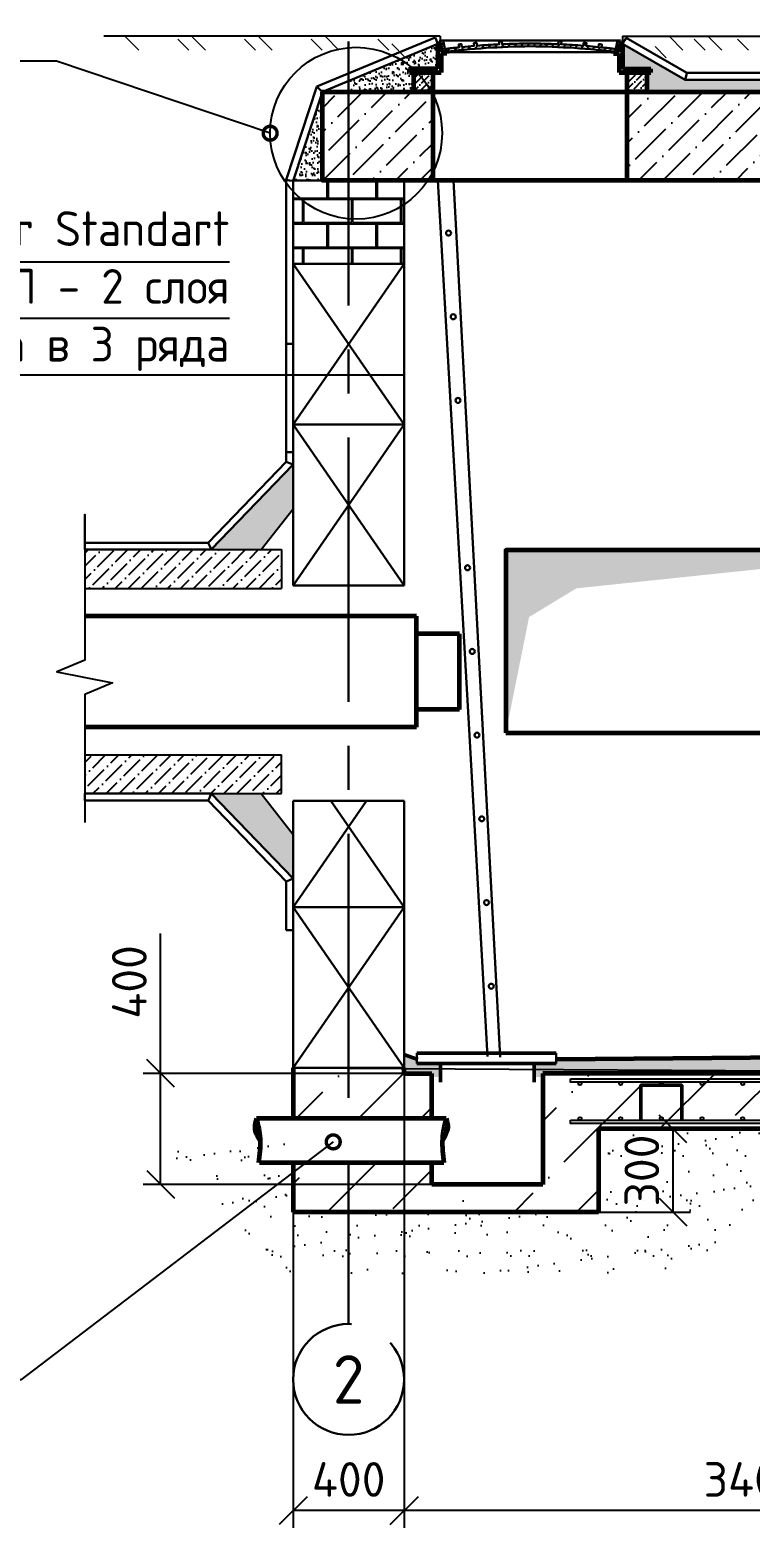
# Model space of a CAD drawing. Header units: millimetres. Extents: x 1601 to 15402, y -324 to 12625.
# Drawn here: x 8828.6 to 8880.5, y 400.4 to 508.4 of the extents above; entities that cross this region are included whole.
import ezdxf
from ezdxf import colors
from ezdxf.entities.mleader import LeaderData, LeaderLine
from ezdxf.math import Vec2, Vec3

# ---------------------------------------------------------------- set-up
doc = ezdxf.new("R2010")
doc.units = ezdxf.units.MM
doc.linetypes.add('осевая2', pattern=[28.575, 19.05, -3.175, 3.175, -3.175])
for name, color, linetype, lineweight in [('Осевая', 2, 'осевая2', 30), ('Основной', 1, 'Continuous', 60), ('Размеры на чертеже', 250, 'Continuous', 25), ('Тонкие', 5, 'Continuous', 30)]:
    doc.layers.add(name, color=color, linetype=linetype, lineweight=lineweight)
doc.layers.add('Штриховка', color=7, linetype='Continuous')
doc.styles.add('-ISOCPEUR-', font='isocpeur.TTF')
doc.styles.add('GOST', font='GOST Common.ttf')
doc.styles.get("Standard").update_dxf_attribs({"font": 'GOST Common.ttf'})
doc.dimstyles.new('М 1 к 50', dxfattribs={"dimtxt": 2.5, "dimasz": 2, "dimexe": 1.25, "dimexo": 0, "dimgap": 1, "dimtad": 1, "dimdec": 0, "dimlfac": 50, "dimzin": 0, "dimdsep": 46, "dimtxsty": 'GOST', "dimblk": 'OBLIQUE', "dimcen": 0, "dimclrd": 256, "dimclre": 256, "dimclrt": 256, "dimazin": 2, "dimtfac": 1, "dimtdec": 0, "dimtmove": 0, "dimatfit": 3, "dimldrblk": 'NONE', "dimfxl": 1.25, "dimtolj": 1, "dimtzin": 0, "dimlwd": -1, "dimlwe": -1, "dimarcsym": 2})
pattern_1 = [(37.5, (1381.45316, -2508.4766), (-0.019200376, 0.587295885), [0, -0.463296, 0, -0.51816, 0, -0.4953]), (7.5, (1381.45316, -2508.4766), (0.53942794, 0.86019012), [0, -0.249936, 0, -0.417576, 0, -0.16002]), (327.5, (1381.07826, -2508.4766), (0.949190844, 0.001724622), [0, -0.1524, 0, -0.54864, 0, -0.71628]), (317.5, (1381.07826, -2508.4766), (0.91626774, 0.26751519), [0, -0.0762, 0, -0.359664, 0, -0.41148])]

# ---------------------------------------------------------------- blocks, each defined once
blk = doc.blocks.new('_Oblique')
at = {"color": 0, "linetype": 'ByBlock', "lineweight": -2}
blk.add_line((-0.5, -0.5), (0.5, 0.5), dxfattribs=at)
blk = doc.blocks.new('*D640')
at = {"transparency": 16777216}
for p, q in [((8837.98, 433.16), (8837.98, 443.26)), ((8857.54, 433.16), (8836.73, 433.16)), ((8837.98, 425.16), (8837.98, 433.16)), ((8857.54, 425.16), (8836.73, 425.16))]:
    blk.add_line(p, q, dxfattribs=at)
at = {"layer": 'Defpoints', "color": 0, "transparency": 16777216}
for p in [(8837.98, 433.16), (8857.54, 433.16), (8857.54, 425.16)]:
    blk.add_point(p, dxfattribs=at)
at = {"transparency": 16777216, "xscale": 2, "yscale": 2, "zscale": 2}
for p, rotation in [((8837.98, 433.16), 90), ((8837.98, 425.16), 270)]:
    blk.add_blockref('_Oblique', p, dxfattribs=dict(at, rotation=rotation))
at = {"transparency": 16777216, "insert": (8835.73, 439.76), "char_height": 2.5, "attachment_point": 5, "rotation": 90, "style": '-ISOCPEUR-'}
blk.add_mtext('\\A1;400', dxfattribs=at)
blk = doc.blocks.new('_None')
blk = doc.blocks.new('*D686')
at = {"transparency": 16777216}
for p, q in [((8869.54, 429.16), (8876.17, 429.16)), ((8874.92, 423.16), (8874.92, 429.16)), ((8869.54, 423.16), (8876.17, 423.16))]:
    blk.add_line(p, q, dxfattribs=at)
at = {"layer": 'Defpoints', "color": 0, "transparency": 16777216}
for p in [(8869.54, 429.16), (8874.92, 429.16), (8869.54, 423.16)]:
    blk.add_point(p, dxfattribs=at)
at = {"transparency": 16777216, "xscale": 2, "yscale": 2, "zscale": 2}
for p, rotation in [((8874.92, 429.16), 90), ((8874.92, 423.16), 270)]:
    blk.add_blockref('_Oblique', p, dxfattribs=dict(at, rotation=rotation))
at = {"transparency": 16777216, "insert": (8872.67, 426.16), "char_height": 2.5, "attachment_point": 5, "rotation": 90, "style": '-ISOCPEUR-'}
blk.add_mtext('\\A1;300', dxfattribs=at)
blk = doc.blocks.new('*D689')
at = {"transparency": 16777216}
for p, q in [((8855.54, 433.56), (8855.54, 400.38)), ((8905.78, 429.16), (8905.78, 400.38)), ((8905.78, 401.63), (8855.54, 401.63))]:
    blk.add_line(p, q, dxfattribs=at)
at = {"layer": 'Defpoints', "color": 0, "transparency": 16777216}
for p in [(8855.54, 433.56), (8905.78, 429.16), (8855.54, 401.63)]:
    blk.add_point(p, dxfattribs=at)
at = {"transparency": 16777216, "xscale": 2, "yscale": 2, "zscale": 2, "rotation": 180}
blk.add_blockref('_Oblique', (8855.54, 401.63), dxfattribs=at)
at = {"transparency": 16777216, "xscale": 2, "yscale": 2, "zscale": 2}
blk.add_blockref('_Oblique', (8905.78, 401.63), dxfattribs=at)
at = {"transparency": 16777216, "insert": (8880.66, 403.88), "char_height": 2.5, "attachment_point": 5, "style": '-ISOCPEUR-'}
blk.add_mtext('\\A1;3400', dxfattribs=at)
blk = doc.blocks.new('*D641')
at = {"transparency": 16777216}
for p, q in [((8855.54, 433.16), (8855.54, 400.38)), ((8847.54, 426.71), (8847.54, 400.38)), ((8855.54, 401.63), (8847.54, 401.63))]:
    blk.add_line(p, q, dxfattribs=at)
at = {"layer": 'Defpoints', "color": 0, "transparency": 16777216}
for p in [(8855.54, 433.16), (8847.54, 426.71), (8847.54, 401.63)]:
    blk.add_point(p, dxfattribs=at)
at = {"transparency": 16777216, "xscale": 2, "yscale": 2, "zscale": 2, "rotation": 180}
blk.add_blockref('_Oblique', (8847.54, 401.63), dxfattribs=at)
at = {"transparency": 16777216, "xscale": 2, "yscale": 2, "zscale": 2}
blk.add_blockref('_Oblique', (8855.54, 401.63), dxfattribs=at)
at = {"transparency": 16777216, "insert": (8851.54, 403.88), "char_height": 2.5, "attachment_point": 5, "style": '-ISOCPEUR-'}
blk.add_mtext('\\A1;400', dxfattribs=at)
blk = doc.blocks.new('_DotSmall')
at = {"color": 0, "linetype": 'ByBlock', "const_width": 0.5}
blk.add_lwpolyline([(-0.0625, 0, 1), (0.0625, 0, 1)], format="xyb", close=True, dxfattribs=at)

msp = doc.modelspace()

# ---------------------------------------------------------------- hatches: boundary and pattern name
h = msp.add_hatch()
h.set_pattern_fill('AR-B816C', scale=0.0087)
h.set_pattern_definition([(0, (1363.2746, -1823.2008), (1.76784, 1.76784), [3.4528125, -0.0828675]), (0, (1361.5067, -1823.1179), (1.76784, 1.76784), [3.4528125, -0.0828675]), (90, (1363.2746, -1823.2008), (-1.76784, 1.76784), [-1.8507075, 1.6849725]), (90, (1363.1917, -1823.2008), (-1.76784, 1.76784), [-1.8507075, 1.6849725])])
h.paths.add_polyline_path([(8851.5358, 497.5633), (8847.536, 497.5633), (8847.536, 491.5636), (8847.5365, 491.5628), (8851.5358, 491.5627)])
h.paths.add_polyline_path([(8855.5365, 497.5633), (8851.5358, 497.5633), (8851.5358, 491.5627), (8855.5365, 491.5627)])
h = msp.add_hatch()
h.set_pattern_fill('ANSI36', scale=0.21)
h.set_pattern_definition([(45, (586.60295, -2504.2843), (0.353597585, 1.29652448), [1.666875, -0.333375, 0, -0.333375])])
h.paths.add_polyline_path([(8846.6927, 469.3413), (8846.6927, 470.9413), (8832.5275, 470.9413), (8832.5275, 468.1413), (8846.6927, 468.1413)])
h.paths.add_polyline_path([(8846.6927, 456.1413), (8832.5275, 456.1413), (8832.5275, 453.3413), (8846.6927, 453.3413)])
h = msp.add_hatch(color=7)
h.dxf.hatch_style = 1
h.paths.add_polyline_path([(8864.5458, 466.0767), (8867.9449, 468.1457), (8894.2677, 470.9093), (8862.8677, 470.9092), (8862.8677, 457.7338)])
at = {"layer": 'Штриховка'}
h = msp.add_hatch(dxfattribs=at)
h.set_pattern_fill('AR-SAND', color=256, scale=0.012, style=0)
h.set_pattern_definition(pattern_1)
h.paths.add_polyline_path([(8849.6413, 503.9633), (8847.5477, 497.5633), (8849.6413, 497.5633)])
h.paths.add_polyline_path([(8856.2253, 505.3633), (8855.9241, 505.3633), (8855.9246, 505.6246), (8856.1739, 505.6242, 0.04601214), (8855.2545, 506.295), (8851.5358, 504.7503), (8851.5358, 503.9633), (8856.2253, 503.9633)])
h.paths.add_polyline_path([(8857.9653, 507.4211), (8855.2545, 506.295, -0.04601214), (8856.1739, 505.6242), (8857.9653, 505.6211)])
h = msp.add_hatch(dxfattribs=at)
h.set_pattern_fill('ANSI31', color=256, scale=0.1)
h.set_pattern_definition([(45, (6403.09106, -1712.48178), (-0.224506403, 0.224506403), [])])
h.paths.add_polyline_path([(8864.6251, 507.2405, -0.02800707), (8870.9535, 506.8211), (8871.1212, 507.6598), (8870.9074, 507.6598), (8870.7859, 507.0526, 0.0045535), (8869.7564, 507.1659), (8869.7774, 507.3745, 0.00091844), (8869.5688, 507.3952), (8869.5477, 507.1866, 0.00388307), (8868.668, 507.2652), (8868.6834, 507.454), (8868.6612, 507.4761, 0.00081395), (8868.476, 507.4908), (8868.459, 507.2818, 0.00704564), (8866.8596, 507.3836), (8866.87, 507.593, 0.00091844), (8866.6605, 507.603), (8866.6502, 507.3935, 0.0089374), (8864.623, 507.4501, 0.00889737), (8862.6001, 507.3935), (8862.5897, 507.603, 0.00091844), (8862.3803, 507.593), (8862.3906, 507.3836, 0.00704564), (8860.7913, 507.2818), (8860.7743, 507.4908, 0.00091844), (8860.5653, 507.4741), (8860.5823, 507.2652, 0.00388307), (8859.7025, 507.1866), (8859.6815, 507.3952, 0.00091844), (8859.4728, 507.3745), (8859.4939, 507.1659, 0.0045535), (8858.4643, 507.0526), (8858.3429, 507.6598), (8858.1291, 507.6598), (8858.2968, 506.8211, -0.02800707)])
h = msp.add_hatch(dxfattribs=at)
h.set_pattern_fill('AR-SAND', color=256, scale=0.012, style=0)
h.set_pattern_definition(pattern_1)
h.paths.add_polyline_path([(8888.2573, 505.3633), (8887.9585, 505.3633), (8887.959, 505.6246), (8889.9973, 505.6211), (8889.9973, 507.4211), (8889.9973, 507.5559), (8885.5479, 504.8306), (8875.7897, 504.8253), (8871.2853, 507.4211), (8871.2853, 505.6211), (8873.3237, 505.6246), (8873.3241, 505.3633), (8873.0253, 505.3633), (8873.0253, 503.9633), (8888.2573, 503.9633)])
h.paths.add_polyline_path([(8903.3173, 507.4211), (8903.3173, 505.6211), (8905.3581, 505.6246), (8905.3585, 505.3633), (8905.0573, 505.3633), (8905.0573, 503.9633), (8911.6413, 503.9633)])
h.paths.add_polyline_path([(8911.6413, 503.9633), (8911.6413, 497.5633), (8913.735, 497.5633)])
h = msp.add_hatch(dxfattribs=at)
h.set_pattern_fill('ANSI36', color=256, scale=0.1)
h.set_pattern_definition([(45, (6454.29106, -1712.48178), (0.168379802, 0.617392608), [0.79375, -0.15875, 0, -0.15875])])
h.paths.add_polyline_path([(8856.2253, 503.9633), (8857.6253, 503.9633), (8857.6253, 505.3633), (8856.2253, 505.3633)])
h.paths.add_polyline_path([(8873.0253, 503.9633), (8873.0253, 505.3633), (8871.6253, 505.3633), (8871.6253, 503.9633)])
h = msp.add_hatch(dxfattribs=at)
h.set_pattern_fill('ANSI36', color=256, scale=0.39)
h.set_pattern_definition([(45, (639.8417, -2506.0963), (0.65668123, 2.40783117), [3.095625, -0.619125, 0, -0.619125])])
h.paths.add_polyline_path([(8851.5358, 503.9633), (8857.6253, 503.9633), (8857.6253, 497.5633), (8851.5358, 497.5633)])
h.paths.add_polyline_path([(8849.6413, 503.9633), (8851.5358, 503.9633), (8851.5358, 497.5633), (8849.6413, 497.5633)])
h.paths.add_polyline_path([(8903.6573, 503.9633), (8909.7469, 503.9633), (8909.7469, 497.5633), (8903.6573, 497.5633)])
h.paths.add_polyline_path([(8871.6253, 503.9633), (8889.6573, 503.9633), (8889.6573, 497.5633), (8871.6253, 497.5633)])
h = msp.add_hatch(dxfattribs=at)
h.set_pattern_fill('AR-SAND', color=256, scale=0.012, style=0)
h.set_pattern_definition([(37.5, (586.60295, -2504.2843), (-0.019200376, 0.587295885), [0, -0.463296, 0, -0.51816, 0, -0.4953]), (7.5, (586.60295, -2504.2843), (0.53942794, 0.86019012), [0, -0.249936, 0, -0.417576, 0, -0.16002]), (327.5, (586.22804, -2504.2843), (0.949190844, 0.001724622), [0, -0.1524, 0, -0.54864, 0, -0.71628]), (317.5, (586.22804, -2504.2843), (0.91626774, 0.26751519), [0, -0.0762, 0, -0.359664, 0, -0.41148])])
h.paths.add_polyline_path([(8847.5359, 473.878), (8847.5359, 477.0718), (8841.634, 470.9413), (8845.2391, 470.9413)])
h.paths.add_polyline_path([(8845.2391, 453.3413), (8841.634, 453.3413), (8847.5359, 447.2109), (8847.5359, 450.4046)])
h = msp.add_hatch(dxfattribs=at)
h.set_pattern_fill('AR-SAND', color=256, scale=0.012, style=0)
h.set_pattern_definition([(37.5, (735.74802, -2512.09625), (-0.019200376, 0.587295885), [0, -0.463296, 0, -0.51816, 0, -0.4953]), (7.5, (735.748, -2512.09625), (0.53942794, 0.86019012), [0, -0.249936, 0, -0.417576, 0, -0.16002]), (327.5, (735.3731, -2512.09625), (0.949190844, 0.001724622), [0, -0.1524, 0, -0.54864, 0, -0.71628]), (317.5, (735.3731, -2512.09625), (0.91626774, 0.26751519), [0, -0.0762, 0, -0.359664, 0, -0.41148])])
h.paths.add_polyline_path([(8855.5358, 434.5286), (8855.5358, 433.1635), (8857.5358, 433.1635), (8857.5358, 432.9022), (8858.1685, 432.8956), (8858.1685, 433.8833), (8856.4533, 433.8833), (8856.4533, 434.2001)])
h.paths.add_polyline_path([(8905.7468, 434.4741), (8905.6728, 433.1635), (8865.5358, 433.1635), (8865.5358, 432.9078), (8864.9066, 432.9049), (8864.9066, 433.8833), (8866.4992, 433.8833), (8866.4992, 434.1773)])
h = msp.add_hatch(dxfattribs=at)
h.set_pattern_fill('ANSI36', color=256)
h.set_pattern_definition([(45, (6295.9194, -1708.8344), (1.683798, 6.173926), [7.9375, -1.5875, 0, -1.5875])])
h.paths.add_polyline_path([(8847.5575, 429.9087), (8857.5358, 429.9087), (8857.5358, 433.1635), (8855.5358, 433.1635), (8855.5358, 433.5634), (8847.5575, 433.5634)])
h.paths.add_polyline_path([(8857.5358, 426.7087), (8847.5575, 426.7087), (8847.5575, 423.1635), (8869.5358, 423.1635), (8869.5358, 429.1635), (8913.7467, 429.1635), (8913.7467, 433.1635), (8865.5358, 433.1635), (8865.5358, 425.1635), (8857.5358, 425.1635)])
h = msp.add_hatch(dxfattribs=at)
h.set_pattern_fill('AR-SAND', color=256, scale=0.0566, style=0)
h.set_pattern_definition([(37.5, (735.748, -2512.0963), (-0.0905618, 2.7700789), [0, -2.1852128, 0, -2.443988, 0, -2.336165]), (7.5, (735.748, -2512.0963), (2.5443018, 4.05723), [0, -1.1788648, 0, -1.9695668, 0, -0.754761]), (327.5, (733.9797, -2512.0963), (4.4770168, 0.00813447), [0, -0.71882, 0, -2.587752, 0, -3.378454]), (317.5, (733.9797, -2512.0963), (4.3217295, 1.26178), [0, -0.35941, 0, -1.6964152, 0, -1.940814])])
edge = h.paths.add_edge_path()
edge.add_line((8918.6904, 429.1681), (8872.8508, 429.1635))
edge.add_arc((8846.0505, 440.0551), 28.929, 324.274839, 337.883348, ccw=False)
edge.add_line((8869.5358, 423.1635), (8847.5358, 423.1635))
edge.add_line((8847.5358, 423.1635), (8847.5358, 428.2008))
edge.add_line((8847.5358, 428.2008), (8837.9974, 428.2008))
edge.add_line((8837.9974, 428.2008), (8846.8433, 418.7418))
edge.add_line((8846.8433, 418.7418), (8875.9754, 418.7418))
edge.add_line((8875.9754, 418.7418), (8881.1372, 423.9171))
edge.add_line((8881.1372, 423.9171), (8918.6904, 424.086))
edge.add_line((8918.6904, 424.086), (8918.6904, 429.1681))
h.paths.add_polyline_path([(8921.5426, 429.1635), (8913.7467, 433.1921), (8913.7467, 429.1349)])
edge = h.paths.add_edge_path(flags=16)
edge.add_arc((8846.0505, 440.0551), 28.929, 324.274839, 337.883348)
edge.add_line((8872.8508, 429.1635), (8869.5358, 429.1635))
edge.add_line((8869.5358, 429.1635), (8869.5358, 423.1635))

# ---------------------------------------------------------------- linework, layer by layer
for p, q in [((8858.1333, 507.9633), (8858.1291, 507.6598)), ((8871.2853, 507.9633), (8871.2853, 507.5559)), ((8849.6413, 497.5633), (8849.6413, 503.9633)), ((8847.5359, 477.0718), (8841.634, 470.9413)), ((8845.2391, 470.9413), (8847.5359, 473.878)), ((8832.5275, 470.9413), (8846.6927, 470.9413)), ((8846.6927, 470.9413), (8846.6927, 468.1413)), ((8832.5275, 468.1413), (8846.6927, 468.1413)), ((8832.5275, 456.1413), (8846.6927, 456.1413)), ((8846.6927, 453.3413), (8846.6927, 456.1413)), ((8832.5275, 453.3413), (8846.6927, 453.3413)), ((8847.5359, 447.2108), (8841.634, 453.3413)), ((8845.2391, 453.3413), (8847.5359, 450.4045))]:
    msp.add_line(p, q)
at = {"color": 7, "lineweight": 25, "ltscale": 20}
msp.add_line((8867.5358, 429.7848), (8913.7467, 429.7848), dxfattribs=at)
at = {"color": 0, "lineweight": 25, "ltscale": 100}
msp.add_lwpolyline([(8777.3925, 483.5414), (8835.7528, 483.5414), (8835.7528, 483.5414), (8855.5364, 483.5414)], dxfattribs=at)
for points in [[(8832.5275, 470.9413), (8832.5275, 473.4631), (8832.5275, 465.4793), (8832.5275, 462.9751), (8830.504, 462.1219), (8834.5093, 461.3212), (8832.5275, 460.4855), (8832.5275, 451.2699)], [(8847.536, 447.1292), (8847.536, 433.5635), (8913.7468, 433.1635), (8913.7468, 447.1293)]]:
    msp.add_lwpolyline(points)
at = {"color": 7, "lineweight": 25, "ltscale": 20}
for points in [[(8867.5358, 432.7768), (8913.7467, 432.7768)], [(8913.7467, 432.5422), (8867.5358, 432.5422), (8867.5358, 432.7768)], [(8913.7467, 429.5502), (8867.5358, 429.5502), (8867.5358, 429.7848)]]:
    msp.add_lwpolyline(points, dxfattribs=at)
at = {"color": 0, "lineweight": 50, "ltscale": 20}
msp.add_lwpolyline([(8872.6105, 429.7848), (8872.6105, 432.3075), (8875.5438, 432.3075), (8875.5438, 429.7848)], dxfattribs=at)
at = {"color": 7, "lineweight": 25, "ltscale": 20}
for centre in [(8868.2105, 432.4248), (8871.1438, 432.4248), (8874.0771, 432.4248), (8877.0105, 432.4248), (8879.9438, 432.4248), (8868.2105, 429.9022), (8871.1438, 429.9022), (8874.0771, 429.9022), (8877.0105, 429.9022), (8879.9438, 429.9022)]:
    msp.add_circle(centre, 0.1173, dxfattribs=at)
at = {"layer": 'Осевая'}
for p, q in [((8851.5358, 507.5914), (8851.5358, 429.9087)), ((8851.5358, 426.7087), (8851.5358, 415.0792))]:
    msp.add_line(p, q, dxfattribs=at)
msp.add_circle((8851.5355, 411.0917), 4.0002, dxfattribs=at)
at = {"layer": 'Основной'}
for p, q in [((8858.1653, 507.4211), (8857.9653, 507.4211)), ((8857.9653, 507.4211), (8857.9653, 505.6211)), ((8858.2153, 506.8211), (8858.1653, 507.4211)), ((8858.2153, 506.8211), (8858.6253, 506.8211)), ((8858.6253, 506.8211), (8858.6253, 506.7211)), ((8870.6253, 506.8211), (8870.6253, 506.7211)), ((8870.6253, 506.8211), (8871.0353, 506.8211)), ((8871.0353, 506.8211), (8871.0853, 507.4211)), ((8871.2853, 507.4211), (8871.0853, 507.4211)), ((8871.2853, 507.4211), (8871.2853, 505.6211)), ((8858.6253, 506.7211), (8858.2153, 506.7211)), ((8858.2153, 506.7211), (8858.2153, 505.3633)), ((8870.6253, 506.7211), (8871.0353, 506.7211)), ((8871.0353, 506.7211), (8871.0353, 505.3633)), ((8855.9241, 505.3633), (8855.9246, 505.6246)), ((8855.9241, 505.3633), (8858.2153, 505.3633)), ((8857.9653, 505.6211), (8855.9246, 505.6246)), ((8857.6253, 503.9633), (8857.6253, 505.3633)), ((8871.0353, 505.3633), (8873.3241, 505.3633)), ((8871.2853, 505.6211), (8873.3261, 505.6246)), ((8871.6253, 503.9633), (8871.6253, 505.3633)), ((8873.3241, 505.3633), (8873.3237, 505.6246)), ((8857.6253, 497.5633), (8857.6253, 503.9633)), ((8871.6253, 497.5633), (8871.6253, 503.9633)), ((8856.4242, 466.1413), (8832.5275, 466.1413)), ((8856.4242, 458.1413), (8856.4242, 466.1413)), ((8859.5362, 464.8713), (8856.4242, 464.8713)), ((8859.5362, 459.4113), (8859.5362, 464.8713)), ((8859.5362, 459.4113), (8856.4242, 459.4113)), ((8856.4242, 458.1413), (8832.5275, 458.1413)), ((8905.7468, 434.4741), (8866.4992, 434.1708)), ((8847.5358, 433.5634), (8847.5358, 429.9087)), ((8855.5358, 433.1635), (8855.5358, 433.5635)), ((8855.5358, 433.1635), (8857.5358, 433.1635)), ((8857.5358, 429.9087), (8857.5358, 433.1635)), ((8913.7467, 433.1635), (8865.5358, 433.1635)), ((8865.5358, 433.1635), (8865.5358, 425.1635)), ((8858.5612, 429.9087), (8844.8886, 429.9087)), ((8913.7467, 429.1635), (8869.5358, 429.1635)), ((8869.5358, 429.1635), (8869.5358, 423.1635)), ((8858.406, 426.7087), (8845.1151, 426.7087)), ((8847.5358, 426.7087), (8847.5358, 423.1635)), ((8857.5358, 425.1635), (8857.5358, 426.7087)), ((8865.5358, 425.1635), (8857.5358, 425.1635)), ((8869.5358, 423.1635), (8847.5358, 423.1635))]:
    msp.add_line(p, q, dxfattribs=at)
for points in [[(8857.6253, 503.9633), (8856.2253, 503.9633), (8856.2253, 505.3633), (8858.2153, 505.3633)], [(8871.0353, 505.3633), (8873.0253, 505.3633), (8873.0253, 503.9633), (8871.6253, 503.9633)]]:
    msp.add_lwpolyline(points, dxfattribs=at)
for points in [[(8911.6413, 497.5633), (8849.6413, 497.5633), (8849.6413, 503.9633), (8911.6413, 503.9633)], [(8862.8677, 457.7338), (8894.2677, 457.7338), (8894.2677, 470.9093), (8862.8677, 470.9093)]]:
    msp.add_lwpolyline(points, close=True, dxfattribs=at)
for points in [[(8844.8886, 429.9087), (8844.7687, 429.2535), (8845.1632, 428.3186)], [(8844.8886, 429.9087), (8845.156, 428.4522), (8845.0437, 426.7087)], [(8858.5612, 429.9087), (8858.2937, 428.4522), (8858.406, 426.7087)], [(8858.5612, 429.9087), (8858.681, 429.2535), (8858.2866, 428.3186)]]:
    msp.add_spline(points, degree=3, dxfattribs=at)
at = {"layer": 'Размеры на чертеже'}
for p, q in [((8858.1333, 507.9633), (8833.8806, 507.9633)), ((8871.2853, 507.9633), (8889.9973, 507.9633)), ((8842.9475, 491.6813), (8778.327, 491.6813)), ((8842.9475, 487.6114), (8778.327, 487.6114))]:
    msp.add_line(p, q, dxfattribs=at)
msp.add_circle((8852.0772, 500.9743), 6.1972, dxfattribs=at)
at = {"layer": 'Тонкие', "lineweight": 20}
for p, q in [((8836.4087, 506.9626), (8835.4079, 507.9633)), ((8841.2184, 506.9626), (8840.2176, 507.9633)), ((8841.2184, 506.9626), (8840.2176, 507.9633)), ((8846.0281, 506.9626), (8845.0274, 507.9633)), ((8846.0281, 506.9626), (8845.0274, 507.9633)), ((8846.0281, 506.9626), (8845.0274, 507.9633)), ((8850.8379, 506.9626), (8849.8371, 507.9633)), ((8875.6335, 506.9626), (8874.6327, 507.9633)), ((8878.4374, 506.9626), (8877.4367, 507.9633)), ((8840.016, 506.9626), (8839.2144, 507.7642)), ((8840.016, 506.9626), (8839.2144, 507.7642)), ((8844.8257, 506.9626), (8844.0241, 507.7642)), ((8844.8257, 506.9626), (8844.0241, 507.7642)), ((8844.8257, 506.9626), (8844.0241, 507.7642)), ((8849.6354, 506.9626), (8848.8338, 507.7642)), ((8854.4452, 506.9626), (8853.6435, 507.7642)), ((8855.6476, 506.4203), (8854.6468, 507.4211)), ((8874.431, 506.4203), (8873.6294, 507.2219)), ((8877.235, 506.9626), (8876.4334, 507.7642)), ((8880.3688, 506.9626), (8879.5672, 507.7642))]:
    msp.add_line(p, q, dxfattribs=at)
at = {"layer": 'Тонкие'}
for p, q in [((8849.2375, 504.337), (8857.7735, 507.8828)), ((8857.7735, 507.8828), (8857.8694, 507.652)), ((8871.535, 507.8543), (8871.4102, 507.6377)), ((8875.9233, 505.3254), (8871.535, 507.8543)), ((8849.6413, 503.9633), (8857.9653, 507.4211)), ((8857.9653, 507.4211), (8857.8694, 507.652)), ((8870.9074, 507.6598), (8858.3429, 507.6598)), ((8871.2853, 507.4211), (8871.4102, 507.6377)), ((8875.7897, 504.8253), (8871.2853, 507.4211)), ((8875.7897, 504.8253), (8875.8565, 505.0754)), ((8885.5479, 504.8306), (8875.7897, 504.8253)), ((8875.9233, 505.3254), (8875.8565, 505.0754)), ((8885.4068, 505.3305), (8875.9233, 505.3254)), ((8847.036, 497.6073), (8849.2375, 504.337)), ((8847.536, 497.5276), (8849.6413, 503.9633)), ((8849.2375, 504.337), (8849.4394, 504.1502)), ((8849.6413, 503.9633), (8849.4394, 504.1502)), ((8847.0365, 477.9604), (8847.036, 497.6073)), ((8847.036, 497.6073), (8847.286, 497.5674)), ((8847.536, 497.5276), (8847.286, 497.5674)), ((8847.5365, 477.9604), (8847.536, 497.5276)), ((8857.9672, 497.5633), (8860.2178, 457.973)), ((8859.1058, 497.5633), (8861.2157, 457.9073)), ((8855.5365, 491.5627), (8847.5365, 491.5628)), ((8855.5365, 479.9628), (8847.5365, 491.5628)), ((8855.5365, 491.5628), (8847.5365, 479.9628)), ((8847.5366, 491.5628), (8847.5366, 479.9628)), ((8855.5365, 491.5628), (8855.5365, 479.9628)), ((8847.0359, 477.2733), (8847.0365, 485.7724)), ((8847.0365, 485.7724), (8847.2865, 485.7723)), ((8847.5365, 485.7723), (8847.2865, 485.7723)), ((8847.5359, 477.0718), (8847.5365, 485.7723)), ((8855.5364, 479.9629), (8847.5364, 479.9629)), ((8855.5364, 468.363), (8847.5364, 479.9629)), ((8855.5364, 479.9629), (8847.5364, 468.363)), ((8847.5365, 479.9629), (8847.5365, 468.363)), ((8855.5365, 479.9627), (8847.5365, 479.9628)), ((8855.5364, 479.9629), (8855.5364, 468.363)), ((8847.0365, 477.9604), (8847.2865, 477.9604)), ((8847.5365, 477.9604), (8847.2865, 477.9604)), ((8841.4213, 471.4413), (8847.0359, 477.2733)), ((8841.634, 470.9413), (8847.5359, 477.0718)), ((8847.0359, 477.2733), (8847.2859, 477.1725)), ((8847.5359, 477.0718), (8847.2859, 477.1725)), ((8832.5275, 471.4413), (8832.5275, 471.1913)), ((8832.5275, 471.4413), (8841.4213, 471.4413)), ((8832.5275, 470.9413), (8832.5275, 471.1913)), ((8841.4213, 471.4413), (8841.5276, 471.1913)), ((8841.634, 470.9413), (8841.5276, 471.1913)), ((8832.5275, 470.9413), (8841.634, 470.9413)), ((8855.5362, 468.363), (8847.5362, 468.3631)), ((8855.5364, 468.3629), (8847.5364, 468.3629)), ((8860.2178, 457.973), (8861.5551, 434.3954)), ((8861.2157, 457.9073), (8862.4698, 434.3351)), ((8832.5275, 453.3413), (8832.5275, 453.0913)), ((8832.5275, 453.3413), (8841.634, 453.3413)), ((8832.5275, 452.8413), (8832.5275, 453.0913)), ((8832.5275, 452.8413), (8841.4213, 452.8413)), ((8841.4213, 452.8413), (8841.5276, 453.0913)), ((8841.4213, 452.8413), (8847.0359, 447.0092)), ((8841.634, 453.3413), (8841.5276, 453.0913)), ((8841.634, 453.3413), (8847.5359, 447.2108)), ((8852.8198, 452.8247), (8847.536, 445.1632)), ((8847.5361, 452.8247), (8847.5361, 445.1632)), ((8847.5361, 452.8247), (8855.536, 452.8247)), ((8855.536, 445.1632), (8850.2522, 452.8247)), ((8855.536, 452.8247), (8855.536, 445.1632)), ((8847.0359, 447.0092), (8847.2859, 447.11)), ((8847.0359, 447.0092), (8847.0362, 443.4988)), ((8847.5359, 447.2108), (8847.2859, 447.11)), ((8847.5359, 447.2108), (8847.5362, 443.4989)), ((8847.5361, 447.1292), (8847.5361, 445.1633)), ((8855.5359, 445.1633), (8847.5359, 445.1634)), ((8855.5359, 433.5635), (8847.5359, 445.1634)), ((8855.5359, 445.1634), (8847.5359, 433.5635)), ((8847.5359, 445.1631), (8855.5359, 445.1632)), ((8847.536, 445.1634), (8847.536, 433.5635)), ((8855.536, 445.1632), (8847.536, 445.1632)), ((8855.5359, 445.1634), (8855.5359, 433.5635)), ((8847.0362, 443.4988), (8847.2862, 443.4989)), ((8847.5362, 443.4989), (8847.2862, 443.4989)), ((8866.4992, 434.6247), (8866.4992, 433.8902)), ((8847.5358, 433.5634), (8855.5358, 433.5635)), ((8855.5359, 433.5633), (8847.5359, 433.5634))]:
    msp.add_line(p, q, dxfattribs=at)
at = {"layer": 'Тонкие', "color": 5, "lineweight": 50}
for p, q in [((8856.4533, 434.6177), (8866.4992, 434.6177)), ((8856.4533, 433.8833), (8866.4992, 433.8833)), ((8858.1685, 433.8833), (8858.1685, 432.5368)), ((8864.9066, 433.8833), (8864.9066, 432.5368))]:
    msp.add_line(p, q, dxfattribs=at)
at = {"layer": 'Тонкие', "color": 5}
msp.add_line((8856.4533, 433.8833), (8856.4533, 434.6177), dxfattribs=at)
at = {"layer": 'Тонкие'}
msp.add_lwpolyline([(8870.9535, 506.8211), (8871.1212, 507.6598), (8870.9074, 507.6598), (8870.7859, 507.0526, 0.0045535), (8869.7564, 507.1659), (8869.7774, 507.3745, 0.00091844), (8869.5688, 507.3952), (8869.5477, 507.1866, 0.00388307), (8868.668, 507.2652), (8868.685, 507.4741, 0.00091844), (8868.476, 507.4908), (8868.459, 507.2818, 0.00704564), (8866.8596, 507.3836), (8866.87, 507.593, 0.00091844), (8866.6605, 507.603), (8866.6502, 507.3935, 0.0089374), (8864.623, 507.4501, 0.00889737), (8862.6001, 507.3935), (8862.5897, 507.603, 0.00091844), (8862.3803, 507.593), (8862.3906, 507.3836, 0.00704564), (8860.7913, 507.2818), (8860.7743, 507.4908, 0.00091844), (8860.5653, 507.4741), (8860.5823, 507.2652, 0.00388307), (8859.7025, 507.1866), (8859.6815, 507.3952, 0.00091844), (8859.4728, 507.3745), (8859.4939, 507.1659, 0.0045535), (8858.4643, 507.0526), (8858.3429, 507.6598), (8858.1291, 507.6598), (8858.2968, 506.8211)], format="xyb", dxfattribs=at)
msp.add_lwpolyline([(8858.2968, 506.8211), (8864.6251, 506.8211), (8870.9535, 506.8211, 0.02800707), (8864.6251, 507.2405, 0.02800707)], format="xyb", close=True, dxfattribs=at)
msp.add_lwpolyline([(8847.536, 497.5633), (8855.5365, 497.5633), (8855.5365, 491.5627), (8847.536, 491.5627)], close=True, dxfattribs=at)
at = {"layer": 'Тонкие', "color": 5, "lineweight": 50}
msp.add_lwpolyline([(8855.5122, 434.5288), (8856.521, 434.1765)], dxfattribs=at)
at = {"layer": 'Тонкие'}
for centre in [(8858.7368, 493.7734), (8859.0791, 487.7379), (8859.4215, 481.7023), (8860.1061, 469.6312), (8860.4485, 463.5956), (8860.7908, 457.5601), (8861.1331, 451.5245), (8861.4754, 445.489), (8861.8178, 439.4534)]:
    msp.add_circle(centre, 0.18, dxfattribs=at)

# ---------------------------------------------------------------- texts
at = {"insert": (8842.9475, 495.3428), "char_height": 2.5, "attachment_point": 3, "style": 'GOST'}
msp.add_mtext_dynamic_manual_height_columns('мембрана Planter Standart\\PГидроизоляция-Техноэласт ЭПП - 2 слоя\\PКирпичная кладка в 3 ряда', width=81.528747, gutter_width=625, heights=[0], dxfattribs=at)
at = {"layer": 'Основной', "insert": (8851.5355, 411.0917), "char_height": 3.5, "attachment_point": 5}
msp.add_mtext_dynamic_manual_height_columns('2', width=5.739849, gutter_width=12.5, heights=[0], dxfattribs=at)

# ---------------------------------------------------------------- dimensions: what is measured, and where the dimension line sits
for base, p1, p2, picture, middle in [((8837.9789, 433.1635), (8857.5358, 425.1635), (8857.5358, 433.1635), '*D640', (8837.9789, 439.7572)), ((8874.9159, 429.1635), (8869.5358, 423.1635), (8869.5358, 429.1635), '*D686', (8874.9159, 426.1635))]:
    dim = msp.add_linear_dim(base=base, p1=p1, p2=p2, angle=90, dimstyle='М 1 к 50', override={"dimtxsty": '-ISOCPEUR-'})
    dim.commit()
    dim.dimension.update_dxf_attribs({"geometry": picture, "text_midpoint": middle, "dimtype": 160})
dim = msp.add_linear_dim(base=(8855.5358, 401.6251), p1=(8905.7789, 429.1635), p2=(8855.5358, 433.5636), angle=180, text='3400', dimstyle='М 1 к 50', override={"dimtxsty": '-ISOCPEUR-'})
dim.commit()
dim.dimension.update_dxf_attribs({"geometry": '*D689', "text_midpoint": (8880.6574, 403.8751)})
dim = msp.add_linear_dim(base=(8847.5358, 401.6251), p1=(8855.5358, 433.1635), p2=(8847.5358, 426.7087), angle=180, dimstyle='М 1 к 50', override={"dimtxsty": '-ISOCPEUR-'})
dim.commit()
dim.dimension.update_dxf_attribs({"geometry": '*D641', "text_midpoint": (8851.5358, 403.8751)})

# ---------------------------------------------------------------- leaders
at = {"layer": 'Размеры на чертеже'}
ml = msp.add_multileader_mtext('Standard', dxfattribs=at)
ml.set_content('А', color=256, style='GOST')
ml.set_leader_properties()
ml.set_arrow_properties(name='DOTSMALL')
ml.build(insert=Vec2(0, 0))
ml.multileader.update_dxf_attribs({"text_left_attachment_type": 5, "text_right_attachment_type": 5, "dogleg_length": 1, "arrow_head_size": 2})
ctx = ml.context
ctx.base_point, ctx.char_height, ctx.arrow_head_size, ctx.plane_origin = Vec3(8823.0331, 506.1691), 3.5, 2, Vec3(8805.1652, 535.6286)
ctx.left_attachment, ctx.right_attachment, ctx.text_align_type = 5, 5, 2
notes = []
notes.append((ctx, [(0, (1, 1, 0), (8830.4831, 506.1691), (-1, 0), 1, [(0, [(8845.8799, 500.9743)], 0, [])])]))
ctx.mtext.insert, ctx.mtext.alignment, ctx.mtext.flow_direction = Vec3(8827.4831, 510.3691), 3, 5
ml = msp.add_multileader_mtext('Standard', dxfattribs=at)
ml.set_content('#', color=256, style='GOST')
ml.set_leader_properties()
ml.set_arrow_properties(name='DOTSMALL')
ml.build(insert=Vec2(0, 0))
ml.multileader.update_dxf_attribs({"text_left_attachment_type": 6, "text_right_attachment_type": 6, "dogleg_length": 1, "arrow_head_size": 2})
ctx = ml.context
ctx.base_point, ctx.char_height, ctx.arrow_head_size, ctx.plane_origin = Vec3(8820.4591, 411.0561), 3.5, 2, Vec3(8851.186, 446.7325)
ctx.left_attachment, ctx.right_attachment, ctx.text_align_type = 6, 6, 2
notes.append((ctx, [(1, (1, 1, 0), (8827.9091, 411.0561), (-1, 0), 1, [(0, [(8850.4281, 428.2267)], 0, [])])]))
ctx.mtext.insert, ctx.mtext.width, ctx.mtext.alignment, ctx.mtext.flow_direction = Vec3(8824.9091, 415.2561), 1.75, 3, 5
for ctx, leaders in notes:
    for number, flags, end, landing, length, lines in leaders:
        leader = LeaderData()
        leader.index, (leader.has_last_leader_line, leader.has_dogleg_vector, leader.attachment_direction) = number, flags
        leader.last_leader_point, leader.dogleg_vector, leader.dogleg_length = Vec3(end), Vec3(landing), length
        for number, points, colour, breaks in lines:
            line = LeaderLine()
            line.index, line.vertices, line.color, line.breaks = number, Vec3.list(points), colors.encode_raw_color(colour), breaks
            leader.lines.append(line)
        ctx.leaders.append(leader)

doc.saveas('drawing.dxf')
